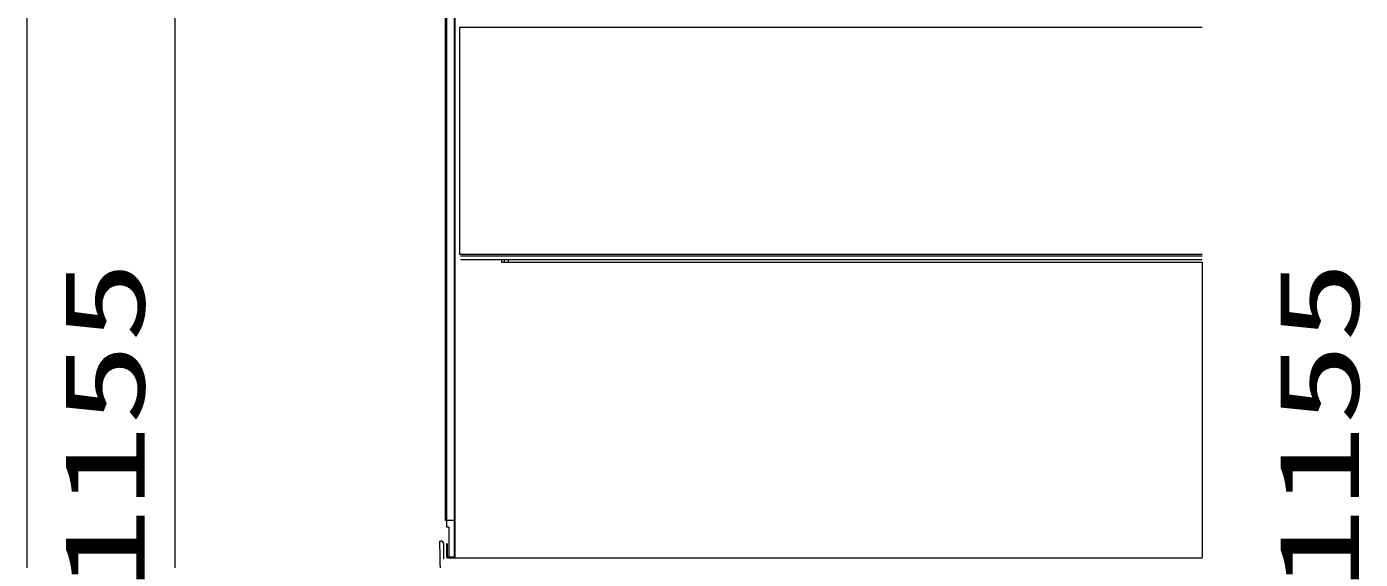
# Model space of a CAD drawing. Units: millimetres on the paper. Extents: x -305 to 305, y -152 to 152.
# Drawn here: x -157.5 to -128.95, y 44.66 to 56.07 of the extents above; entities that cross this region are included whole.
import ezdxf
from ezdxf.enums import TextEntityAlignment as Align

# ---------------------------------------------------------------- set-up
doc = ezdxf.new("R2010")
doc.units = ezdxf.units.MM
doc.layers.add('0-1_VIEW0002', color=7, linetype='Continuous', lineweight=9)
doc.styles.add('ＭＳ ゴシック', font='')
doc.styles.get('ＭＳ ゴシック').set_extended_font_data('MS Gothic')

msp = doc.modelspace()

# ---------------------------------------------------------------- linework, layer by layer
at = {"layer": '0-1_VIEW0002'}
for p, q in [((-157.5, 84.735), (-157.5, 24.735)), ((-148.537, 71.839), (-148.537, 48.737)), ((-148.513, 71.803), (-148.513, 48.737)), ((-148.347, 71.813), (-148.347, 44.733)), ((-148.333, 71.813), (-148.333, 44.693)), ((-154.331, 58.553), (-154.331, 36.653)), ((-132.333, 51.023), (-132.333, 44.693)), ((-148.537, 49.333), (-148.537, 45.493)), ((-148.513, 49.333), (-148.513, 45.353)), ((-148.513, 45.493), (-148.537, 45.493)), ((-148.347, 45.493), (-148.513, 45.493)), ((-148.463, 45.353), (-148.513, 45.353)), ((-148.653, 45.053), (-148.632, 45.053)), ((-148.641, 44.353), (-148.653, 45.053)), ((-148.566, 44.663), (-148.572, 44.994)), ((-148.499, 44.993), (-148.499, 44.733)), ((-148.373, 44.693), (-148.473, 44.693)), ((-148.373, 44.707), (-148.463, 44.707)), ((-148.463, 44.693), (-132.333, 44.693))]:
    msp.add_line(p, q, dxfattribs=at)
at = {"layer": '0-1_VIEW0002', "color": 6}
for p, q in [((-132.333, 56.053), (-148.233, 56.053)), ((-148.233, 56.053), (-148.233, 51.193)), ((-132.333, 51.193), (-148.233, 51.193)), ((-148.213, 51.163), (-132.333, 51.163)), ((-148.213, 51.083), (-132.333, 51.083)), ((-147.273, 51.023), (-147.273, 51.083)), ((-147.193, 51.083), (-147.193, 51.023))]:
    msp.add_line(p, q, dxfattribs=at)
msp.add_lwpolyline([(-147.333, 51.083), (-147.333, 51.023), (-132.333, 51.023)], dxfattribs=at)
at = {"layer": '0-1_VIEW0002'}
for points in [[(-148.463, 45.353), (-148.463, 44.707), (-148.473, 44.707)], [(-148.499, 44.993), (-148.513, 44.993), (-148.513, 44.733)]]:
    msp.add_lwpolyline(points, dxfattribs=at)
for centre, radius, start, end in [((-148.632, 44.993), 0.06, 1, 90), ((-148.473, 44.733), 0.04, 180, 270), ((-148.473, 44.733), 0.026, 180, 270), ((-148.373, 44.733), 0.04, 270, 360), ((-148.373, 44.733), 0.026, 270, 0), ((-148.373, 44.733), 0.04, 270, 0)]:
    msp.add_arc(centre, radius, start, end, dxfattribs=at)

# ---------------------------------------------------------------- texts
at = {"layer": '0-1_VIEW0002', "style": 'ＭＳ ゴシック', "width": 1.5}
for p in [(-154.456, 44.005), (-128.456, 44.005)]:
    msp.add_text('1155', height=1.73, rotation=90, dxfattribs=at).set_placement(p, align=Align.BOTTOM_LEFT)

doc.saveas('drawing.dxf')
